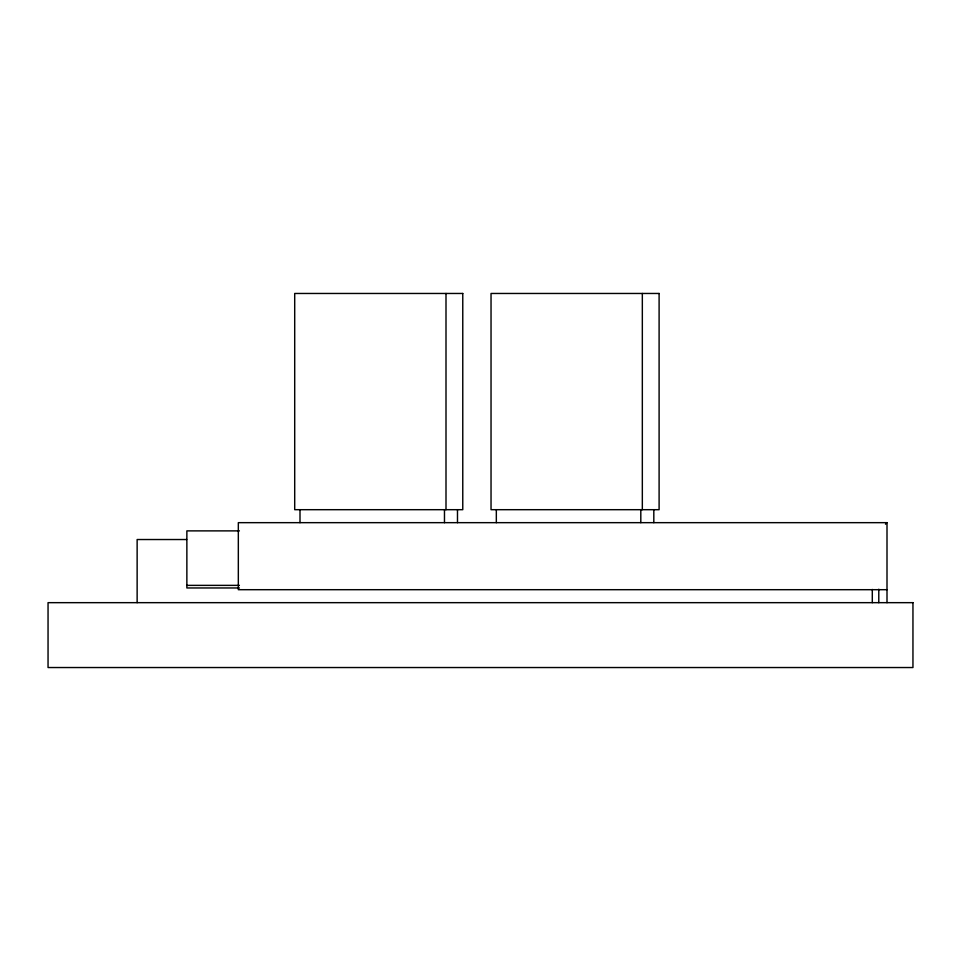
<?xml version="1.0" encoding="UTF-8"?>
<svg xmlns="http://www.w3.org/2000/svg" width="961" height="961" viewBox="0 0 961 961"><rect width="100%" height="100%" fill="white"/><g stroke="black" fill="none" stroke-linecap="round" stroke-linejoin="round"><path stroke-width="1.44" d="M885.465 524.201L887.003 522.664L887.003 602.667M887.003 522.664L238.328 522.664L238.328 589.694L887.003 589.694M239.397 530.88L186.866 530.88L186.866 587.964L239.397 587.964M186.65 539.529L137.135 539.529L137.135 602.667M186.866 585.369L239.397 585.369M878.786 589.213L878.786 602.667M872.3 589.453L872.3 602.667M653.816 509.69L653.816 522.664M642.332 293.465L642.332 509.69M640.807 509.69L640.807 522.664M496.332 509.69L496.332 522.664M457.484 509.69L457.484 522.664M446 293.465L446 509.69M444.475 509.69L444.475 522.664M300 509.69L300 522.664M462.77 293.465L294.703 293.465L294.703 509.69L462.77 509.69L462.77 293.465M659.102 293.465L491.035 293.465L491.035 509.69L659.102 509.69L659.102 293.465M912.95 602.667L48.05 602.667L48.05 667.535L912.95 667.535L912.95 602.667"/></g></svg>
